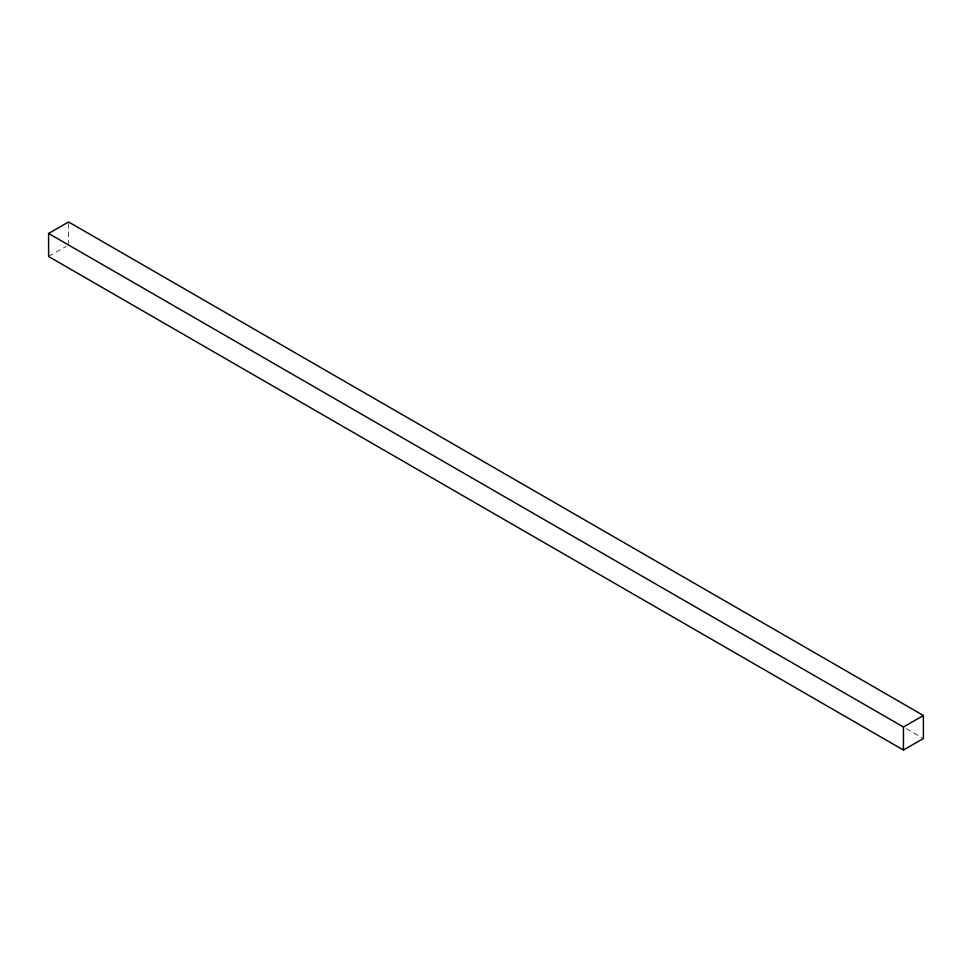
<?xml version="1.0" encoding="UTF-8"?>
<svg xmlns="http://www.w3.org/2000/svg" width="972" height="972" viewBox="0 0 972 972"><rect width="100%" height="100%" fill="white"/><g stroke="black" fill="none" stroke-linecap="round" stroke-linejoin="round"><path stroke-width="0.73" stroke-dasharray="4.86 3.65" d="M48.6 256.499L66.047 246.426M906.305 728.66L922.088 737.772M68.55 223.39L68.55 243.547"/><path stroke-width="1.46" d="M48.6 233.474L68.55 221.956L923.4 715.501L923.4 738.526L903.45 750.044L48.6 256.499L48.6 233.474L903.45 727.02L923.4 715.501M903.45 727.02L903.45 750.044"/></g></svg>
